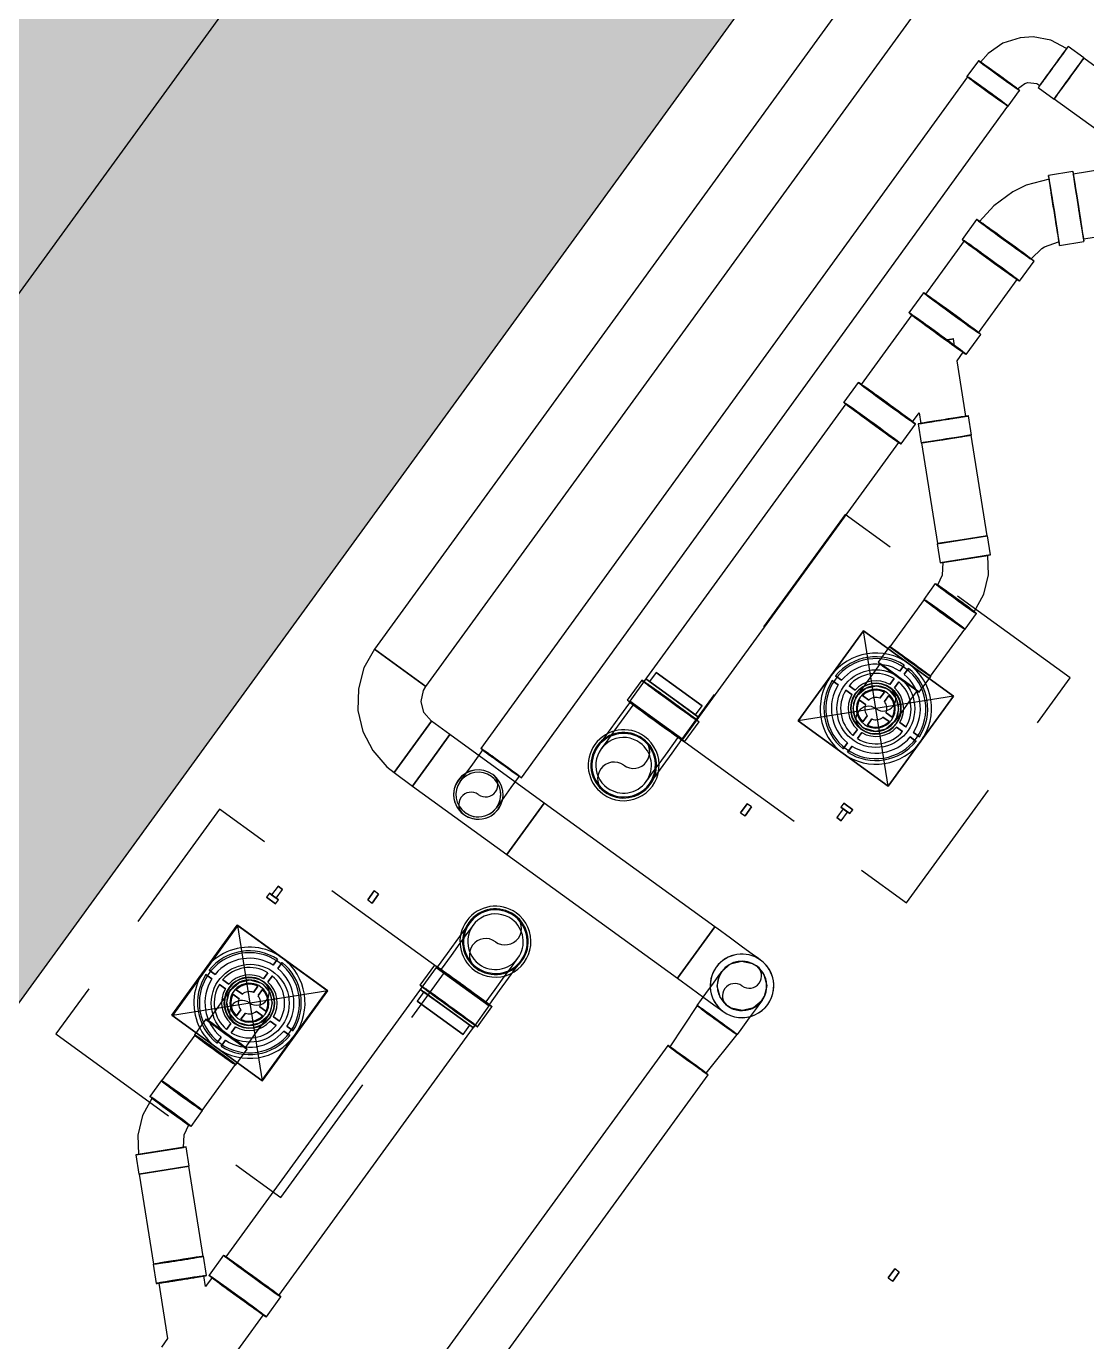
# Model space of a CAD drawing. Header units: inches. Extents: x 400392 to 401495, y 4543971 to 4544133.
# Drawn here: x 400759.146 to 400761.052, y 4544097.853 to 4544100.219 of the extents above; entities that cross this region are included whole.
import ezdxf

# ---------------------------------------------------------------- set-up
doc = ezdxf.new("R2010")
doc.units = ezdxf.units.IN
doc.header["$MEASUREMENT"] = 0
doc.linetypes.add('AKS', pattern=[3, 2.5, -0.25, 0, -0.25])
doc.linetypes.add('CIZGI', pattern=[0.4, 0.25, -0.15])
doc.layers.add('A-DETL-GENF', color=92, linetype='Continuous', lineweight=9)
for name, color, linetype in [('aks prota', 2, 'AKS'), ('kolon tarama prota', 252, 'Continuous'), ('perde prota', 1, 'Continuous'), ('PRT-MI-a_fit_drainage', 10, 'Continuous')]:
    doc.layers.add(name, color=color, linetype=linetype)

# ---------------------------------------------------------------- blocks, each defined once
blk = doc.blocks.new('+24.06 mekanik')
at = {"layer": 'kolon tarama prota', "color": 253}
for p, q in [((2923.8, 171092.6), (2925.5, 165604.4)), ((3039.8, 165604.4), (3038.1, 171092.6)), ((3332.5, 167214.5), (3297.5, 167214.5)), ((3459.6, 167213.7), (3332.5, 167213.7)), ((3297.5, 167122.9), (3332.5, 167122.9)), ((3332.5, 167123.7), (3459.6, 167123.7)), ((3182, 167098.8), (3182, 167063.8)), ((3273.6, 167063.9), (3273.5, 167098.9)), ((3182.8, 167063.8), (3185.3, 165572.3)), ((3275.3, 165572.5), (3272.8, 167063.9)), ((3476.6, 167070.6), (3439.9, 167033.9)), ((3436.6, 167037.3), (3405.2, 167005.9)), ((3523.4, 166950.5), (3560.1, 166987.2)), ((3495.3, 166915.7), (3526.7, 166947.1)), ((3347.2, 166865.9), (3347.2, 166821.5)), ((3474.7, 166821.5), (3474.7, 166865.9)), ((3351.9, 166821.5), (3351.9, 166703.1)), ((3469.9, 166703.1), (3469.9, 166821.5)), ((3347.2, 166703.1), (3347.2, 166658.6)), ((3474.7, 166658.6), (3474.7, 166703.1)), ((3353.8, 166658.6), (3353.8, 166503.7)), ((3430.9, 166658.9), (3430.7, 166658.3)), ((3449, 166658.6), (3439.9, 166667.7)), ((3468.1, 166639.5), (3468.1, 166658.6)), ((3539.6, 166568.1), (3468.1, 166639.5)), ((3567.7, 166546.7), (3543, 166571.5)), ((3535.3, 166514.4), (3567.2, 166546.2)), ((3567.2, 166546.2), (3535.3, 166514.4)), ((3696.8, 166416.5), (3567.2, 166546.2)), ((3468, 166523.7), (3481.6, 166510.1)), ((3468.1, 166503.7), (3468.1, 166523.7)), ((3503.5, 166482.5), (3535.3, 166514.4)), ((3535.3, 166514.4), (3503.5, 166482.5)), ((3347.2, 166503.7), (3347.2, 166459.3)), ((3474.7, 166459.3), (3474.7, 166503.7)), ((3478.2, 166506.7), (3503, 166482)), ((3503.5, 166482.5), (3633.2, 166352.9)), ((3351.9, 166459.3), (3351.9, 165841.7)), ((3469.9, 165841.7), (3469.9, 166459.3)), ((3697.4, 166417.1), (3632.6, 166352.3)), ((3632.6, 166352.3), (3697.4, 166417.1)), ((3665, 166384.7), (3696.8, 166416.5)), ((3696.8, 166416.5), (3665, 166384.7)), ((3722.1, 166392.3), (3697.4, 166417.1)), ((3722.1, 166392.3), (3657.4, 166327.6)), ((3657.4, 166327.6), (3722.1, 166392.3)), ((3633.2, 166352.9), (3665, 166384.7)), ((3665, 166384.7), (3633.2, 166352.9)), ((3718.7, 166388.9), (3660.8, 166331)), ((3660.8, 166331), (3718.7, 166388.9)), ((3632.6, 166352.3), (3657.4, 166327.6)), ((3672, 166292.3), (3672, 166257.3)), ((3763.6, 166257.3), (3763.6, 166292.3)), ((3672.8, 166257.3), (3672.8, 166152.4)), ((3762.8, 166152.4), (3762.8, 166257.3)), ((3817.8, 166147.6), (3617.8, 166147.6)), ((3617.8, 166147.6), (3617.8, 165947.6)), ((3617.8, 165947.6), (3617.8, 166147.6)), ((3617.8, 166147.6), (3817.8, 166147.6)), ((3617.8, 166147.6), (3617.8, 166147.6)), ((3672, 166152.4), (3672, 166117.4)), ((3712.8, 166140.8), (3712.8, 166127.5)), ((3712.8, 166127.5), (3712.8, 166140.8)), ((3712.8, 166140.8), (3712.8, 166140.8)), ((3722.8, 166127.5), (3722.8, 166140.8)), ((3722.8, 166140.8), (3722.8, 166127.5)), ((3722.8, 166140.8), (3722.8, 166140.8)), ((3763.6, 166117.4), (3763.6, 166152.4)), ((3817.8, 165947.6), (3817.8, 166147.6)), ((3817.8, 166147.6), (3817.8, 165947.6)), ((3817.8, 166147.6), (3817.8, 166147.6)), ((3712.8, 166127.5), (3712.8, 166127.5)), ((3712.8, 166110.8), (3712.8, 166097.4)), ((3712.8, 166097.4), (3712.8, 166110.8)), ((3712.8, 166110.8), (3712.8, 166110.8)), ((3722.8, 166127.5), (3722.8, 166127.5)), ((3722.8, 166097.4), (3722.8, 166110.8)), ((3722.8, 166110.8), (3722.8, 166097.4)), ((3722.8, 166110.8), (3722.8, 166110.8)), ((3712.8, 166097.4), (3712.8, 166097.4)), ((3717.8, 166093.4), (3717.8, 166093.4)), ((3722.8, 166097.4), (3722.8, 166097.4)), ((3712.8, 166080.6), (3712.8, 166067)), ((3712.8, 166067), (3712.8, 166080.6)), ((3712.8, 166080.6), (3712.8, 166080.6)), ((3712.8, 166067), (3712.8, 166067)), ((3722.8, 166067), (3722.8, 166080.6)), ((3722.8, 166080.6), (3722.8, 166067)), ((3722.8, 166080.6), (3722.8, 166080.6)), ((3722.8, 166067), (3722.8, 166067)), ((3637.9, 166052.6), (3624.6, 166052.6)), ((3624.6, 166052.6), (3637.9, 166052.6)), ((3624.6, 166052.6), (3624.6, 166052.6)), ((3624.6, 166042.6), (3637.9, 166042.6)), ((3637.9, 166042.6), (3624.6, 166042.6)), ((3624.6, 166042.6), (3624.6, 166042.6)), ((3637.9, 166052.6), (3637.9, 166052.6)), ((3637.9, 166042.6), (3637.9, 166042.6)), ((3668, 166052.6), (3654.6, 166052.6)), ((3654.6, 166052.6), (3668, 166052.6)), ((3654.6, 166052.6), (3654.6, 166052.6)), ((3654.6, 166042.6), (3668, 166042.6)), ((3668, 166042.6), (3654.6, 166042.6)), ((3654.6, 166042.6), (3654.6, 166042.6)), ((3668, 166052.6), (3668, 166052.6)), ((3668, 166042.6), (3668, 166042.6)), ((3698.4, 166052.6), (3684.8, 166052.6)), ((3684.8, 166052.6), (3698.4, 166052.6)), ((3684.8, 166052.6), (3684.8, 166052.6)), ((3684.8, 166042.6), (3698.4, 166042.6)), ((3698.4, 166042.6), (3684.8, 166042.6)), ((3684.8, 166042.6), (3684.8, 166042.6)), ((3698.4, 166052.6), (3698.4, 166052.6)), ((3698.4, 166042.6), (3698.4, 166042.6)), ((3750.7, 166052.6), (3737.1, 166052.6)), ((3737.1, 166052.6), (3750.7, 166052.6)), ((3737.1, 166052.6), (3737.1, 166052.6)), ((3737.1, 166042.6), (3750.7, 166042.6)), ((3750.7, 166042.6), (3737.1, 166042.6)), ((3737.1, 166042.6), (3737.1, 166042.6)), ((3750.7, 166052.6), (3750.7, 166052.6)), ((3750.7, 166042.6), (3750.7, 166042.6)), ((3780.9, 166052.6), (3767.5, 166052.6)), ((3767.5, 166052.6), (3780.9, 166052.6)), ((3767.5, 166052.6), (3767.5, 166052.6)), ((3767.5, 166042.6), (3780.9, 166042.6)), ((3780.9, 166042.6), (3767.5, 166042.6)), ((3767.5, 166042.6), (3767.5, 166042.6)), ((3780.9, 166052.6), (3780.9, 166052.6)), ((3780.9, 166042.6), (3780.9, 166042.6)), ((3811, 166052.6), (3797.6, 166052.6)), ((3797.6, 166052.6), (3811, 166052.6)), ((3797.6, 166052.6), (3797.6, 166052.6)), ((3797.6, 166042.6), (3811, 166042.6)), ((3811, 166042.6), (3797.6, 166042.6)), ((3797.6, 166042.6), (3797.6, 166042.6)), ((3811, 166052.6), (3811, 166052.6)), ((3811, 166042.6), (3811, 166042.6)), ((3712.8, 166028.3), (3712.8, 166014.7)), ((3712.8, 166014.7), (3712.8, 166028.3)), ((3712.8, 166028.3), (3712.8, 166028.3)), ((3712.8, 166014.7), (3712.8, 166014.7)), ((3722.8, 166014.7), (3722.8, 166028.3)), ((3722.8, 166028.3), (3722.8, 166014.7)), ((3722.8, 166028.3), (3722.8, 166028.3)), ((3722.8, 166014.7), (3722.8, 166014.7)), ((3712.8, 165997.9), (3712.8, 165984.5)), ((3712.8, 165984.5), (3712.8, 165997.9)), ((3712.8, 165997.9), (3712.8, 165997.9)), ((3717.8, 166001.8), (3717.8, 166001.8)), ((3722.8, 165984.5), (3722.8, 165997.9)), ((3722.8, 165997.9), (3722.8, 165984.5)), ((3722.8, 165997.9), (3722.8, 165997.9)), ((3712.8, 165984.5), (3712.8, 165984.5)), ((3712.8, 165967.8), (3712.8, 165954.4)), ((3712.8, 165954.4), (3712.8, 165967.8)), ((3712.8, 165967.8), (3712.8, 165967.8)), ((3722.8, 165984.5), (3722.8, 165984.5)), ((3722.8, 165954.4), (3722.8, 165967.8)), ((3722.8, 165967.8), (3722.8, 165954.4)), ((3722.8, 165967.8), (3722.8, 165967.8)), ((3617.8, 165947.6), (3817.8, 165947.6)), ((3817.8, 165947.6), (3617.8, 165947.6)), ((3617.8, 165947.6), (3617.8, 165947.6)), ((3712.8, 165954.4), (3712.8, 165954.4)), ((3722.8, 165954.4), (3722.8, 165954.4)), ((3817.8, 165947.6), (3817.8, 165947.6)), ((3771, 165876), (3771, 165867.3)), ((3791, 165876), (3771, 165876)), ((3771, 165876), (3791, 165876)), ((3791, 165867.3), (3791, 165876)), ((3352, 165847.7), (3352, 165798.6)), ((3352, 165847.7), (3411, 165847.7)), ((3411, 165847.7), (3352, 165847.7)), ((3360, 165868.2), (3360, 165847.7)), ((3462, 165868.2), (3360, 165868.2)), ((3360, 165868.2), (3462, 165868.2)), ((3462, 165847.7), (3360, 165847.7)), ((3360, 165847.7), (3462, 165847.7)), ((3411, 165847.7), (3470, 165847.7)), ((3470, 165847.7), (3411, 165847.7)), ((3462, 165847.7), (3462, 165868.2)), ((3470, 165798.6), (3470, 165847.7)), ((3791, 165867.3), (3771, 165867.3)), ((3771, 165867.3), (3791, 165867.3)), ((3776, 165867.3), (3776, 165847.7)), ((3786, 165867.3), (3776, 165867.3)), ((3776, 165867.3), (3786, 165867.3)), ((3786, 165847.7), (3776, 165847.7)), ((3776, 165847.7), (3786, 165847.7)), ((3786, 165847.7), (3786, 165867.3)), ((3347.2, 165841.7), (3347.2, 165797.2)), ((3474.7, 165797.2), (3474.7, 165841.7)), ((3352, 165798.6), (3411, 165798.6)), ((3411, 165798.6), (3352, 165798.6)), ((3410.9, 165798.6), (3410.9, 165798.6)), ((3410.9, 165798.6), (3410.9, 165798.6)), ((3411, 165798.6), (3470, 165798.6)), ((3470, 165798.6), (3411, 165798.6)), ((3641, 165773.2), (3631, 165773.2)), ((3631, 165753.2), (3631, 165773.2)), ((3631, 165773.2), (3631, 165753.2)), ((3631, 165753.2), (3641, 165753.2)), ((3641, 165753.2), (3641, 165773.2)), ((3641, 165773.2), (3641, 165753.2)), ((3347.2, 165698.8), (3347.2, 165698.8)), ((3474.7, 165698.8), (3474.7, 165698.8)), ((2925.5, 165604.4), (2982.6, 165604.4)), ((2982.6, 165604.4), (2925.5, 165604.4)), ((2925.5, 165604.4), (3039.8, 165604.4)), ((3039.8, 165604.4), (2925.5, 165604.4)), ((2982.6, 165604.4), (3039.8, 165604.4)), ((3039.8, 165604.4), (2982.6, 165604.4)), ((3125.7, 165559.6), (3084.7, 165559.6)), ((3084.7, 165559.6), (3084.7, 165502.5)), ((3084.7, 165502.5), (3084.7, 165559.6)), ((3084.7, 165445.3), (3084.7, 165559.6)), ((3084.7, 165559.6), (3084.7, 165445.3)), ((3335.1, 165559.7), (3125.7, 165559.6)), ((3125.7, 165559.6), (3125.8, 165502.5)), ((3125.8, 165502.5), (3125.7, 165559.6)), ((3714.2, 165559.8), (3335.1, 165559.7)), ((3335.1, 165559.7), (3335.2, 165502.5)), ((3335.2, 165502.5), (3335.1, 165559.7)), ((3714.2, 165559.8), (3714.2, 165502.7)), ((3714.2, 165502.7), (3714.2, 165559.8)), ((3084.7, 165502.5), (3084.7, 165445.3)), ((3084.7, 165445.3), (3084.7, 165502.5)), ((3125.8, 165502.5), (3125.8, 165445.3)), ((3125.8, 165445.3), (3125.8, 165502.5)), ((3125.8, 165502.5), (3125.8, 165502.5)), ((3125.8, 165502.5), (3125.8, 165502.5)), ((3335.2, 165502.5), (3335.2, 165502.5)), ((3335.2, 165502.5), (3335.2, 165502.5)), ((3335.2, 165502.5), (3335.2, 165445.4)), ((3335.2, 165445.4), (3335.2, 165502.5)), ((3714.2, 165502.7), (3714.2, 165445.5)), ((3714.2, 165445.5), (3714.2, 165502.7)), ((3714.2, 165502.7), (3714.2, 165502.7)), ((3714.2, 165502.7), (3714.2, 165502.7)), ((3084.7, 165445.3), (3125.8, 165445.3)), ((3125.8, 165445.3), (3335.2, 165445.4)), ((3335.2, 165445.4), (3714.2, 165445.5)), ((3771.7, 165426.7), (3776, 165337.7)), ((3856.4, 165337.7), (3860.6, 165426.7)), ((3771.2, 165337.7), (3771.1, 164343)), ((3861.1, 164343), (3861.2, 165337.7)), ((3347.1, 165306.5), (3347.1, 165306.5)), ((3474.6, 165306.5), (3474.6, 165306.5)), ((3190.9, 165252.2), (3181, 165252.2)), ((3181, 165252.2), (3181, 165232.2)), ((3181, 165232.2), (3181, 165252.2)), ((3181, 165232.2), (3190.9, 165232.2)), ((3190.9, 165252.2), (3190.9, 165232.2)), ((3190.9, 165232.2), (3190.9, 165252.2)), ((4347.6, 165252.2), (4337.6, 165252.2)), ((4337.6, 165232.2), (4337.6, 165252.2)), ((4337.6, 165252.2), (4337.6, 165232.2)), ((4337.6, 165232.2), (4347.6, 165232.2)), ((4347.6, 165232.2), (4347.6, 165252.2)), ((4347.6, 165252.2), (4347.6, 165232.2)), ((3347.1, 165208.1), (3347.1, 165163.6)), ((3474.6, 165163.6), (3474.6, 165208.1)), ((3352, 165206.5), (3352, 165157.7)), ((3352, 165206.5), (3411, 165206.5)), ((3411, 165206.5), (3352, 165206.5)), ((3411, 165206.5), (3470, 165206.5)), ((3470, 165206.5), (3411, 165206.5)), ((3411, 165206.5), (3411, 165206.5)), ((3411, 165206.5), (3411, 165206.5)), ((3470, 165157.7), (3470, 165206.5)), ((3351.9, 165163.6), (3351.9, 164562.9)), ((3469.9, 164562.9), (3469.9, 165163.6)), ((3031, 165138), (3031, 165129.4)), ((3031, 165138), (3051, 165138)), ((3051, 165138), (3031, 165138)), ((3036, 165157.7), (3036, 165138)), ((3036, 165157.7), (3046, 165157.7)), ((3046, 165157.7), (3036, 165157.7)), ((3036, 165138), (3046, 165138)), ((3046, 165138), (3036, 165138)), ((3046, 165138), (3046, 165157.7)), ((3051, 165129.4), (3051, 165138)), ((3352, 165157.7), (3411, 165157.7)), ((3411, 165157.7), (3352, 165157.7)), ((3360, 165157.7), (3360, 165137.2)), ((3360, 165157.7), (3462, 165157.7)), ((3462, 165157.7), (3360, 165157.7)), ((3360, 165137.2), (3462, 165137.2)), ((3462, 165137.2), (3360, 165137.2)), ((3411, 165157.7), (3470, 165157.7)), ((3470, 165157.7), (3411, 165157.7)), ((3462, 165137.2), (3462, 165157.7)), ((3031, 165129.4), (3051, 165129.4)), ((3051, 165129.4), (3031, 165129.4)), ((3217.7, 165057.7), (3017.7, 165057.7)), ((3017.7, 165057.7), (3017.7, 164857.7)), ((3017.7, 164857.7), (3017.7, 165057.7)), ((3017.7, 165057.7), (3217.7, 165057.7)), ((3017.7, 165057.7), (3017.7, 165057.7)), ((3112.7, 165050.9), (3112.7, 165037.6)), ((3112.7, 165037.6), (3112.7, 165050.9)), ((3112.7, 165050.9), (3112.7, 165050.9)), ((3122.7, 165037.6), (3122.7, 165050.9)), ((3122.7, 165050.9), (3122.7, 165037.6)), ((3122.7, 165050.9), (3122.7, 165050.9)), ((3217.7, 164857.7), (3217.7, 165057.7)), ((3217.7, 165057.7), (3217.7, 164857.7)), ((3217.7, 165057.7), (3217.7, 165057.7)), ((3112.7, 165037.6), (3112.7, 165037.6)), ((3112.7, 165020.9), (3112.7, 165007.5)), ((3112.7, 165007.5), (3112.7, 165020.9)), ((3112.7, 165020.9), (3112.7, 165020.9)), ((3122.7, 165037.6), (3122.7, 165037.6)), ((3122.7, 165007.5), (3122.7, 165020.9)), ((3122.7, 165020.9), (3122.7, 165007.5)), ((3122.7, 165020.9), (3122.7, 165020.9)), ((3112.7, 165007.5), (3112.7, 165007.5)), ((3122.7, 165007.5), (3122.7, 165007.5)), ((3112.7, 164990.7), (3112.7, 164977.1)), ((3112.7, 164977.1), (3112.7, 164990.7)), ((3112.7, 164990.7), (3112.7, 164990.7)), ((3112.7, 164977.1), (3112.7, 164977.1)), ((3122.7, 164977.1), (3122.7, 164990.7)), ((3122.7, 164990.7), (3122.7, 164977.1)), ((3122.7, 164990.7), (3122.7, 164990.7)), ((3122.7, 164977.1), (3122.7, 164977.1)), ((3037.9, 164962.7), (3024.5, 164962.7)), ((3024.5, 164962.7), (3037.9, 164962.7)), ((3024.5, 164962.7), (3024.5, 164962.7)), ((3024.5, 164952.7), (3037.9, 164952.7)), ((3037.9, 164952.7), (3024.5, 164952.7)), ((3024.5, 164952.7), (3024.5, 164952.7)), ((3037.9, 164962.7), (3037.9, 164962.7)), ((3037.9, 164952.7), (3037.9, 164952.7)), ((3068, 164962.7), (3054.6, 164962.7)), ((3054.6, 164962.7), (3068, 164962.7)), ((3054.6, 164962.7), (3054.6, 164962.7)), ((3054.6, 164952.7), (3068, 164952.7)), ((3068, 164952.7), (3054.6, 164952.7)), ((3054.6, 164952.7), (3054.6, 164952.7)), ((3068, 164962.7), (3068, 164962.7)), ((3068, 164952.7), (3068, 164952.7)), ((3098.4, 164962.7), (3084.8, 164962.7)), ((3084.8, 164962.7), (3098.4, 164962.7)), ((3084.8, 164962.7), (3084.8, 164962.7)), ((3084.8, 164952.7), (3098.4, 164952.7)), ((3098.4, 164952.7), (3084.8, 164952.7)), ((3084.8, 164952.7), (3084.8, 164952.7)), ((3098.4, 164962.7), (3098.4, 164962.7)), ((3098.4, 164952.7), (3098.4, 164952.7)), ((3150.7, 164962.7), (3137.1, 164962.7)), ((3137.1, 164962.7), (3150.7, 164962.7)), ((3137.1, 164962.7), (3137.1, 164962.7)), ((3137.1, 164952.7), (3150.7, 164952.7)), ((3150.7, 164952.7), (3137.1, 164952.7)), ((3137.1, 164952.7), (3137.1, 164952.7)), ((3150.7, 164962.7), (3150.7, 164962.7)), ((3150.7, 164952.7), (3150.7, 164952.7)), ((3180.9, 164962.7), (3167.5, 164962.7)), ((3167.5, 164962.7), (3180.9, 164962.7)), ((3167.5, 164962.7), (3167.5, 164962.7)), ((3167.5, 164952.7), (3180.9, 164952.7)), ((3180.9, 164952.7), (3167.5, 164952.7)), ((3167.5, 164952.7), (3167.5, 164952.7)), ((3180.9, 164962.7), (3180.9, 164962.7)), ((3180.9, 164952.7), (3180.9, 164952.7)), ((3210.9, 164962.7), (3197.6, 164962.7)), ((3197.6, 164962.7), (3210.9, 164962.7)), ((3197.6, 164962.7), (3197.6, 164962.7)), ((3197.6, 164952.7), (3210.9, 164952.7)), ((3210.9, 164952.7), (3197.6, 164952.7)), ((3197.6, 164952.7), (3197.6, 164952.7)), ((3210.9, 164962.7), (3210.9, 164962.7)), ((3210.9, 164952.7), (3210.9, 164952.7)), ((3112.7, 164938.4), (3112.7, 164924.8)), ((3112.7, 164924.8), (3112.7, 164938.4)), ((3112.7, 164938.4), (3112.7, 164938.4)), ((3112.7, 164924.8), (3112.7, 164924.8)), ((3122.7, 164924.8), (3122.7, 164938.4)), ((3122.7, 164938.4), (3122.7, 164924.8)), ((3122.7, 164938.4), (3122.7, 164938.4)), ((3122.7, 164924.8), (3122.7, 164924.8)), ((3112.7, 164908), (3112.7, 164894.6)), ((3112.7, 164894.6), (3112.7, 164908)), ((3112.7, 164908), (3112.7, 164908)), ((3122.7, 164894.6), (3122.7, 164908)), ((3122.7, 164908), (3122.7, 164894.6)), ((3122.7, 164908), (3122.7, 164908)), ((3071.9, 164887.9), (3071.9, 164852.9)), ((3112.7, 164894.6), (3112.7, 164894.6)), ((3112.7, 164877.9), (3112.7, 164864.5)), ((3112.7, 164864.5), (3112.7, 164877.9)), ((3112.7, 164877.9), (3112.7, 164877.9)), ((3122.7, 164894.6), (3122.7, 164894.6)), ((3122.7, 164864.5), (3122.7, 164877.9)), ((3122.7, 164877.9), (3122.7, 164864.5)), ((3122.7, 164877.9), (3122.7, 164877.9)), ((3163.5, 164852.9), (3163.5, 164887.9)), ((3017.7, 164857.7), (3217.7, 164857.7)), ((3217.7, 164857.7), (3017.7, 164857.7)), ((3017.7, 164857.7), (3017.7, 164857.7)), ((3112.7, 164864.5), (3112.7, 164864.5)), ((3122.7, 164864.5), (3122.7, 164864.5)), ((3217.7, 164857.7), (3217.7, 164857.7)), ((3072.7, 164852.9), (3072.7, 164751.2)), ((3162.7, 164751.2), (3162.7, 164852.9)), ((3071.9, 164751.2), (3071.9, 164716.2)), ((3163.5, 164716.2), (3163.5, 164751.2)), ((3113.4, 164616.2), (3178.1, 164680.9)), ((3178.1, 164680.9), (3113.4, 164616.2)), ((3116.8, 164619.6), (3174.7, 164677.5)), ((3174.7, 164677.5), (3116.8, 164619.6)), ((3202.8, 164656.2), (3178.1, 164680.9)), ((3138.1, 164591.4), (3202.8, 164656.2)), ((3202.8, 164656.2), (3138.1, 164591.4)), ((3202.3, 164655.6), (3170.5, 164623.8)), ((3170.5, 164623.8), (3202.3, 164655.6)), ((3318.3, 164539.6), (3202.3, 164655.6)), ((3170.5, 164623.8), (3138.7, 164592)), ((3138.7, 164592), (3170.5, 164623.8)), ((3113.3, 164616.2), (3138.1, 164591.4)), ((3138.7, 164592), (3254.6, 164476)), ((3347.1, 164562.9), (3347.1, 164518.4)), ((3474.6, 164518.4), (3474.6, 164562.9)), ((3318.3, 164539.6), (3286.5, 164507.8)), ((3286.5, 164507.8), (3318.3, 164539.6)), ((3343.6, 164515.4), (3318.8, 164540.2)), ((3286.5, 164507.8), (3254.6, 164476)), ((3254.6, 164476), (3286.5, 164507.8)), ((3353.7, 164498.5), (3340.2, 164512)), ((3353.7, 164518.4), (3353.7, 164498.4)), ((3468, 164363.5), (3468, 164518.4)), ((3254.1, 164475.4), (3278.8, 164450.7)), ((3282.2, 164454.1), (3353.7, 164382.6)), ((3353.7, 164382.6), (3353.7, 164363.5))]:
    blk.add_line(p, q, dxfattribs=at)
at = {"layer": 'kolon tarama prota', "color": 253, "flags": 128}
for points in [[(3297.5, 167209.6), (3265.5, 167204.9), (3236.2, 167191.1), (3218.2, 167176.2)], [(3218.2, 167176.2), (3199.3, 167150), (3188.7, 167119.5), (3186.8, 167098.8)], [(3276.9, 167119), (3291.1, 167127), (3297.5, 167127.7)], [(3268.7, 167098.9), (3273.3, 167114.6), (3276.9, 167119)], [(3409.8, 167001.2), (3383.2, 166967.9), (3370.6, 166944.3)], [(3370.6, 166944.3), (3357.6, 166903.7), (3353.8, 166865.9)], [(3474.8, 166897.5), (3490, 166919.7), (3490.6, 166920.4)], [(3468.1, 166865.9), (3472.8, 166892.4), (3474.8, 166897.5)], [(3758.7, 166292.3), (3754, 166328), (3740.1, 166361.2), (3718.7, 166388.9)], [(3660.8, 166331), (3673.1, 166312), (3676.8, 166292.3)], [(3676.8, 166047.6), (3676.8, 166052.3), (3676.8, 166065.8), (3676.8, 166086.3), (3676.8, 166111), (3676.8, 166117.4)], [(3758.7, 166117.4), (3758.7, 166092.1), (3758.7, 166070.3), (3758.7, 166054.9), (3758.7, 166047.9), (3758.7, 166047.6)], [(3676.8, 166047.6), (3681.5, 166066.6), (3694.4, 166081.3), (3712.7, 166088.3), (3717.8, 166088.6)], [(3717.8, 166088.6), (3736.8, 166083.9), (3751.4, 166071), (3758.4, 166052.7), (3758.7, 166047.6)], [(3717.8, 166006.7), (3698.8, 166011.3), (3684.1, 166024.3), (3677.1, 166042.5), (3676.8, 166047.6)], [(3758.7, 166047.6), (3754.1, 166028.6), (3741.1, 166014), (3722.8, 166007), (3717.8, 166006.7)], [(3353.8, 165698.8), (3353.8, 165703.5), (3353.8, 165717.3), (3353.8, 165738.7), (3353.8, 165765.8), (3353.8, 165795.9), (3353.8, 165797.2)], [(3360.9, 165798.6), (3360.9, 165768.3), (3360.9, 165740.8), (3360.9, 165718.7), (3360.9, 165704.2), (3360.9, 165698.7), (3360.9, 165698.6)], [(3460.9, 165698.6), (3460.9, 165703.4), (3460.9, 165717.1), (3460.9, 165738.5), (3460.9, 165765.6), (3460.9, 165795.9), (3460.9, 165798.6)], [(3468.1, 165797.2), (3468.1, 165767), (3468.1, 165739.7), (3468.1, 165718), (3468.1, 165703.9), (3468.1, 165698.8), (3468.1, 165698.8)], [(2925.5, 165604.4), (2930.2, 165565.9), (2944.2, 165529.6), (2966.5, 165497.8), (2995.8, 165472.4), (3030.5, 165454.8), (3068.3, 165446.2), (3084.7, 165445.3)], [(3084.7, 165559.6), (3064.7, 165564.3), (3048.9, 165577.3), (3040.6, 165596.1), (3039.8, 165604.4)], [(3190.3, 165502.4), (3190.2, 165507.2), (3190.2, 165520.7), (3190.2, 165541.1), (3190.1, 165565.9), (3190.1, 165572.4)], [(3270.6, 165572.5), (3270.6, 165547.2), (3270.6, 165525.3), (3270.7, 165509.9), (3270.7, 165502.9), (3270.7, 165502.6)], [(3816.2, 165559.8), (3811.5, 165559.8), (3797.7, 165559.8), (3776.2, 165559.8), (3749, 165559.8), (3718.6, 165559.8), (3714.2, 165559.8)], [(3771.8, 165502.7), (3776.4, 165522.5), (3789.5, 165538.2), (3808.2, 165546.4), (3816.2, 165547.1)], [(3816.2, 165547.1), (3836.1, 165542.5), (3851.7, 165529.4), (3859.9, 165510.7), (3860.7, 165502.7)], [(3771.7, 165426.7), (3771.8, 165453.2), (3771.8, 165476.3), (3771.8, 165493.2), (3771.8, 165501.8), (3771.8, 165502.7)], [(3816.2, 165458.2), (3796.4, 165462.9), (3780.7, 165476), (3772.5, 165494.6), (3771.8, 165502.7)], [(3860.7, 165502.7), (3856, 165482.8), (3842.9, 165467.2), (3824.2, 165459), (3816.2, 165458.2)], [(3860.7, 165502.7), (3860.7, 165498), (3860.7, 165484.4), (3860.7, 165463.7), (3860.6, 165438.3), (3860.6, 165426.7)], [(3714.2, 165445.5), (3744.9, 165445.5), (3772.8, 165445.5), (3795.2, 165445.5), (3810.1, 165445.5), (3816.1, 165445.5), (3816.2, 165445.5)], [(3353.7, 165208.1), (3353.7, 165238.3), (3353.7, 165265.6), (3353.7, 165287.3), (3353.7, 165301.4), (3353.7, 165306.5), (3353.7, 165306.5)], [(3361, 165306.5), (3361, 165301.8), (3361, 165288.1), (3361, 165266.6), (3361, 165239.5), (3361, 165209.3), (3361, 165206.5)], [(3461, 165206.5), (3461, 165236.9), (3461, 165264.4), (3461, 165286.4), (3461, 165300.9), (3461, 165306.5), (3461, 165306.5)], [(3468, 165306.5), (3468, 165301.8), (3468, 165288.1), (3468, 165266.6), (3468, 165239.6), (3468, 165209.4), (3468, 165208.1)], [(3076.8, 164957.7), (3081.4, 164976.7), (3094.4, 164991.4), (3112.6, 164998.4), (3117.7, 164998.7)], [(3117.7, 164998.7), (3136.7, 164994), (3151.4, 164981.1), (3158.4, 164962.8), (3158.7, 164957.7)], [(3076.8, 164887.9), (3076.8, 164913.3), (3076.8, 164935.1), (3076.8, 164950.5), (3076.8, 164957.5), (3076.8, 164957.7)], [(3117.7, 164916.8), (3098.7, 164921.5), (3084.1, 164934.4), (3077.1, 164952.7), (3076.8, 164957.7)], [(3158.7, 164957.7), (3154, 164938.7), (3141.1, 164924.1), (3122.8, 164917.1), (3117.7, 164916.8)], [(3158.7, 164957.7), (3158.7, 164953), (3158.7, 164939.5), (3158.7, 164919), (3158.7, 164894.2), (3158.7, 164887.9)], [(3076.7, 164716.2), (3081.5, 164680.5), (3095.4, 164647.3), (3116.8, 164619.6)], [(3174.7, 164677.5), (3162.3, 164696.5), (3158.7, 164716.2)]]:
    blk.add_lwpolyline(points, dxfattribs=at)
at = {"layer": 'kolon tarama prota', "color": 253}
for centre, radius, start, end in [((3717.8, 166047.6), 100, 90.0009, 270.0009), ((3717.8, 166047.6), 100, 90.0009, 270.0009), ((3717.8, 166047.6), 93.3, 93.0717, 176.93), ((3717.8, 166047.6), 93.3, 93.0717, 176.93), ((3717.8, 166047.6), 90, 90.0009, 270.0009), ((3717.8, 166047.6), 90, 90.0009, 270.0009), ((3717.8, 166047.6), 100, 270.0009, 90.0009), ((3717.8, 166047.6), 100, 270.0009, 90.0009), ((3717.8, 166047.6), 90, 270.0009, 90.0009), ((3717.8, 166047.6), 90, 270.0009, 90.0009), ((3717.8, 166047.6), 93.3, 3.0717, 86.93), ((3717.8, 166047.6), 93.3, 3.0717, 86.93), ((3717.8, 166047.6), 80, 93.5842, 176.4175), ((3717.8, 166047.6), 80, 93.5842, 176.4175), ((3717.8, 166047.6), 63.3, 94.5289, 175.4728), ((3717.8, 166047.6), 63.3, 94.5289, 175.4728), ((3717.8, 166047.6), 80, 3.5842, 86.4175), ((3717.8, 166047.6), 80, 3.5842, 86.4175), ((3717.8, 166047.6), 63.3, 4.5289, 85.4728), ((3717.8, 166047.6), 63.3, 4.5289, 85.4728), ((3717.8, 166047.6), 50, 95.74, 174.2617), ((3717.8, 166047.6), 50, 95.74, 174.2617), ((3717.8, 166047.6), 45.8, 90.0009, 270.0009), ((3717.8, 166047.6), 45.8, 90.0009, 270.0009), ((3717.8, 166047.6), 45, 0, 180), ((3717.8, 166047.6), 41, 90.0009, 270.0009), ((3717.8, 166047.6), 45.8, 270.0009, 90.0009), ((3717.8, 166047.6), 45.8, 270.0009, 90.0009), ((3717.8, 166070.1), 22.5, 270, 90), ((3717.8, 166047.6), 41, 270.0009, 90.0009), ((3717.8, 166047.6), 50, 5.74, 84.2617), ((3717.8, 166047.6), 50, 5.74, 84.2617), ((3717.8, 166047.6), 35, 90.0009, 270.0009), ((3717.8, 166047.6), 35, 90.0009, 270.0009), ((3717.8, 166047.6), 33.3, 98.6278, 171.3739), ((3717.8, 166047.6), 33.3, 98.6278, 171.3739), ((3717.8, 166047.6), 20, 104.4784, 165.5234), ((3717.8, 166047.6), 20, 104.4784, 165.5234), ((3717.8, 166047.6), 35, 270.0009, 90.0009), ((3717.8, 166047.6), 35, 270.0009, 90.0009), ((3717.8, 166047.6), 33.3, 8.6278, 81.3739), ((3717.8, 166047.6), 33.3, 8.6278, 81.3739), ((3717.8, 166047.6), 20, 14.4784, 75.5234), ((3717.8, 166047.6), 20, 14.4784, 75.5234), ((3717.8, 166047.6), 93.3, 183.0717, 266.93), ((3717.8, 166047.6), 93.3, 183.0717, 266.93), ((3717.8, 166047.6), 80, 183.5842, 266.4175), ((3717.8, 166047.6), 80, 183.5842, 266.4175), ((3717.8, 166047.6), 63.3, 184.5289, 265.4728), ((3717.8, 166047.6), 63.3, 184.5289, 265.4728), ((3717.8, 166047.6), 50, 185.74, 264.2617), ((3717.8, 166047.6), 50, 185.74, 264.2617), ((3717.8, 166047.6), 45, 180, 0), ((3717.8, 166047.6), 33.3, 188.6278, 261.3739), ((3717.8, 166047.6), 33.3, 188.6278, 261.3739), ((3717.8, 166025.1), 22.5, 90, 270), ((3717.8, 166047.6), 20, 194.4784, 255.5234), ((3717.8, 166047.6), 20, 194.4784, 255.5234), ((3717.8, 166047.6), 33.3, 278.6278, 351.3739), ((3717.8, 166047.6), 20, 284.4784, 345.5234), ((3717.8, 166047.6), 63.3, 274.5289, 355.4728), ((3717.8, 166047.6), 50, 275.74, 354.2617), ((3717.8, 166047.6), 93.3, 273.0717, 356.93), ((3717.8, 166047.6), 80, 273.5842, 356.4175), ((3717.8, 166047.6), 50, 275.74, 354.2617), ((3717.8, 166047.6), 63.3, 274.5289, 355.4728), ((3717.8, 166047.6), 80, 273.5842, 356.4175), ((3717.8, 166047.6), 93.3, 273.0717, 356.93), ((3717.8, 166047.6), 20, 284.4784, 345.5234), ((3717.8, 166047.6), 33.3, 278.6278, 351.3739), ((3410.9, 165698.8), 63.8, 90.0004, 270.0004), ((3410.9, 165698.8), 63.8, 90.0004, 270.0004), ((3410.9, 165698.8), 59, 0, 180), ((3410.9, 165698.8), 57.2, 90.0004, 270.0004), ((3410.9, 165698.8), 63.8, 270.0004, 90.0004), ((3410.9, 165698.8), 63.8, 270.0004, 90.0004), ((3410.9, 165728.3), 29.5, 270, 90), ((3410.9, 165698.8), 57.1, 270.0004, 90.0004), ((3410.9, 165698.6), 50, 90.0024, 270.0024), ((3410.9, 165698.6), 50, 270.0024, 90.0024), ((3410.9, 165698.8), 59, 180, 0), ((3410.9, 165669.3), 29.5, 90, 270), ((3230.5, 165502.5), 44.5, 0, 180), ((3230.5, 165502.5), 44.4, 0.0179, 180.0179), ((3230.5, 165502.5), 44.5, 0, 180), ((3230.5, 165502.5), 40.2, 90.097, 270.097), ((3230.5, 165502.5), 40.2, 0, 180), ((3230.5, 165502.5), 40.2, 270.097, 90.097), ((3230.5, 165524.7), 22.2, 270, 90), ((3816.2, 165502.7), 57.1, 0.0179, 180.0179), ((3816.2, 165502.7), 57.2, 90.0179, 270.0179), ((3816.2, 165502.7), 44.5, 0, 180), ((3816.2, 165502.7), 44.4, 90.0179, 270.0179), ((3816.2, 165502.7), 44.5, 89.9951, 269.9951), ((3816.2, 165502.7), 57.2, 270.0179, 90.0179), ((3816.2, 165524.9), 22.2, 270, 90), ((3816.2, 165502.7), 44.5, 270.0179, 90.0179), ((3816.2, 165502.7), 44.4, 269.9951, 89.9951), ((3230.5, 165502.5), 44.4, 180, 0), ((3230.5, 165502.5), 44.5, 180.0179, 0.0179), ((3230.5, 165502.5), 44.4, 180, 0), ((3230.5, 165502.5), 40.2, 180, 0), ((3230.5, 165480.3), 22.2, 90, 270), ((3816.2, 165502.7), 57.1, 180.0179, 0.0179), ((3816.2, 165502.7), 44.5, 180, 0), ((3816.2, 165480.5), 22.2, 90, 270), ((3410.9, 165306.5), 63.8, 90.0004, 270.0004), ((3410.9, 165306.5), 63.8, 90.0004, 270.0004), ((3410.9, 165306.5), 59, 0, 180), ((3410.9, 165306.5), 57.2, 90.0004, 270.0004), ((3411, 165306.5), 50, 90.0024, 270.0024), ((3410.9, 165306.5), 63.8, 270.0004, 90.0004), ((3410.9, 165306.5), 63.8, 270.0004, 90.0004), ((3410.9, 165336), 29.5, 270, 90), ((3410.9, 165306.5), 57.2, 270.0004, 90.0004), ((3411, 165306.5), 50, 270.0024, 90.0024), ((3410.9, 165306.5), 59, 180, 0), ((3410.9, 165277), 29.5, 90, 270), ((3117.7, 164957.7), 100, 89.9991, 269.9991), ((3117.7, 164957.7), 100, 89.9991, 269.9991), ((3117.7, 164957.7), 93.3, 93.07, 176.9283), ((3117.7, 164957.7), 93.3, 93.07, 176.9283), ((3117.7, 164957.7), 90, 89.9991, 269.9991), ((3117.7, 164957.7), 90, 89.9991, 269.9991), ((3117.7, 164957.7), 100, 269.9991, 89.9991), ((3117.7, 164957.7), 100, 269.9991, 89.9991), ((3117.7, 164957.7), 90, 269.9991, 89.9991), ((3117.7, 164957.7), 90, 269.9991, 89.9991), ((3117.7, 164957.7), 93.3, 3.07, 86.9283), ((3117.7, 164957.7), 93.3, 3.07, 86.9283), ((3117.7, 164957.7), 80, 93.5825, 176.4158), ((3117.7, 164957.7), 80, 93.5825, 176.4158), ((3117.7, 164957.7), 63.3, 94.5272, 175.4711), ((3117.7, 164957.7), 63.3, 94.5272, 175.4711), ((3117.7, 164957.7), 80, 3.5825, 86.4158), ((3117.7, 164957.7), 80, 3.5825, 86.4158), ((3117.7, 164957.7), 63.3, 4.5272, 85.4711), ((3117.7, 164957.7), 63.3, 4.5272, 85.4711), ((3117.7, 164957.7), 50, 95.7383, 174.26), ((3117.7, 164957.7), 50, 95.7383, 174.26), ((3117.7, 164957.7), 45.8, 89.9991, 269.9991), ((3117.7, 164957.7), 45.8, 89.9991, 269.9991), ((3117.7, 164957.7), 45, 0, 180), ((3117.7, 164957.7), 41, 89.9991, 269.9991), ((3117.7, 164957.7), 45.8, 269.9991, 89.9991), ((3117.7, 164957.7), 45.8, 269.9991, 89.9991), ((3117.7, 164980.2), 22.5, 270, 90), ((3117.7, 164957.7), 41, 269.9991, 89.9991), ((3117.7, 164957.7), 50, 5.7383, 84.26), ((3117.7, 164957.7), 50, 5.7383, 84.26), ((3117.7, 164957.7), 35, 89.9991, 269.9991), ((3117.7, 164957.7), 35, 89.9991, 269.9991), ((3117.7, 164957.7), 33.3, 98.6261, 171.3722), ((3117.7, 164957.7), 33.3, 98.6261, 171.3722), ((3117.7, 164957.7), 20, 104.4766, 165.5216), ((3117.7, 164957.7), 20, 104.4766, 165.5216), ((3117.7, 164957.7), 35, 269.9991, 89.9991), ((3117.7, 164957.7), 35, 269.9991, 89.9991), ((3117.7, 164957.7), 33.3, 8.6261, 81.3722), ((3117.7, 164957.7), 33.3, 8.6261, 81.3722), ((3117.7, 164957.7), 20, 14.4766, 75.5216), ((3117.7, 164957.7), 20, 14.4766, 75.5216), ((3117.7, 164957.7), 93.3, 183.07, 266.9283), ((3117.7, 164957.7), 93.3, 183.07, 266.9283), ((3117.7, 164957.7), 80, 183.5825, 266.4158), ((3117.7, 164957.7), 80, 183.5825, 266.4158), ((3117.7, 164957.7), 63.3, 184.5272, 265.4711), ((3117.7, 164957.7), 63.3, 184.5272, 265.4711), ((3117.7, 164957.7), 50, 185.7383, 264.26), ((3117.7, 164957.7), 50, 185.7383, 264.26), ((3117.7, 164957.7), 45, 180, 0), ((3117.7, 164957.7), 33.3, 188.6261, 261.3722), ((3117.7, 164957.7), 33.3, 188.6261, 261.3722), ((3117.7, 164935.2), 22.5, 90, 270), ((3117.7, 164957.7), 20, 194.4766, 255.5216), ((3117.7, 164957.7), 20, 194.4766, 255.5216), ((3117.7, 164957.7), 33.3, 278.6261, 351.3722), ((3117.7, 164957.7), 20, 284.4766, 345.5216), ((3117.7, 164957.7), 63.3, 274.5272, 355.4711), ((3117.7, 164957.7), 50, 275.7383, 354.26), ((3117.7, 164957.7), 93.3, 273.07, 356.9283), ((3117.7, 164957.7), 80, 273.5825, 356.4158), ((3117.7, 164957.7), 20, 284.4766, 345.5216), ((3117.7, 164957.7), 33.3, 278.6261, 351.3722), ((3117.7, 164957.7), 50, 275.7383, 354.26), ((3117.7, 164957.7), 63.3, 274.5272, 355.4711), ((3117.7, 164957.7), 80, 273.5825, 356.4158), ((3117.7, 164957.7), 93.3, 273.07, 356.9283)]:
    blk.add_arc(centre, radius, start, end, dxfattribs=at)
for centre, major_axis, ratio, start_param, end_param in [((3297.5, 167168.7), (0, 45.8), 0.009802, 0.010049, 3.151642), ((3297.5, 167168.7), (0, 41), 0.009802, 0.010049, 3.151642), ((3297.5, 167168.7), (0, 45.8), 0.009802, 3.151642, 6.293235), ((3297.5, 167168.7), (0, 41), 0.009802, 3.151642, 6.293235), ((3332.5, 167168.7), (0, 45.8), 0.009802, 0.010049, 3.151642), ((3332.5, 167168.7), (0, 45), 0.009802, 0, 1.570796), ((3332.5, 167168.7), (0, 45.8), 0.009802, 3.151642, 6.293235), ((3332.5, 167168.7), (0, 45), 0.009802, 4.712389, 6.283185), ((3332.5, 167168.7), (0, 45), 0.009802, 1.570796, 3.141593), ((3332.5, 167168.7), (0, 45), 0.009802, 3.141593, 4.712389), ((3227.8, 167098.9), (45.8, 0.1), 0.010033, 3.131774, 6.273367), ((3227.8, 167098.9), (45.8, 0.1), 0.010033, 6.273367, 9.414959), ((3227.8, 167098.9), (41, 0.1), 0.010033, 3.131774, 6.273367), ((3227.8, 167098.9), (41, 0.1), 0.010033, 6.273367, 9.414959), ((3227.8, 167063.9), (45.8, 0.1), 0.010033, 3.131774, 6.273367), ((3227.8, 167063.9), (45.8, 0.1), 0.010033, 6.273367, 9.414959), ((3227.8, 167063.9), (45, 0.1), 0.010031, 1.570796, 3.141593), ((3227.8, 167063.9), (45, 0.1), 0.010031, 3.141593, 4.712389), ((3227.8, 167063.9), (45, 0.1), 0.010031, 0, 1.570796), ((3227.8, 167063.9), (45, 0.1), 0.010031, 4.712389, 6.283185), ((3481.7, 166992.2), (-45.1, 45.1), 0.01, 0.003802, 3.145395), ((3481.7, 166992.2), (-45.1, 45.1), 0.01, 3.145395, 6.286987), ((3481.7, 166992.2), (-41.7, 41.7), 0.01, 0, 1.570796), ((3481.7, 166992.2), (-41.7, 41.7), 0.01, 4.712389, 6.283185), ((3450.2, 166960.8), (-45.1, 45.1), 0.01, 3.145395, 6.286987), ((3450.2, 166960.8), (-45.1, 45.1), 0.01, 0.003802, 3.145395), ((3450.2, 166960.8), (-40.4, 40.4), 0.01, 0.003802, 3.145395), ((3450.2, 166960.8), (-40.4, 40.4), 0.01, 3.145395, 6.286987), ((3481.7, 166992.2), (-41.7, 41.7), 0.01, 1.570796, 3.141593), ((3481.7, 166992.2), (-41.7, 41.7), 0.01, 3.141593, 4.712389), ((3410.9, 166865.9), (63.8, 0), 0.009759, 3.13721, 6.278803), ((3410.9, 166865.9), (63.8, 0), 0.009759, 6.278803, 9.420396), ((3410.9, 166865.9), (57.1, 0), 0.009759, 3.13721, 6.278803), ((3410.9, 166865.9), (57.1, 0), 0.009759, 6.278803, 9.420396), ((3410.9, 166821.5), (63.8, 0), 0.009759, 3.13721, 6.278803), ((3410.9, 166821.5), (63.8, 0), 0.009759, 6.278803, 9.420396), ((3410.9, 166821.5), (59, 0), 0.009759, 1.570796, 3.141593), ((3410.9, 166821.5), (59, 0), 0.009759, 3.141593, 4.712389), ((3410.9, 166821.5), (59, 0), 0.009759, 0, 1.570796), ((3410.9, 166821.5), (59, 0), 0.009759, 4.712389, 6.283185), ((3410.9, 166703.1), (63.8, 0), 0.009759, 3.13721, 6.278803), ((3410.9, 166703.1), (63.8, 0), 0.009759, 6.278803, 9.420396), ((3410.9, 166703.1), (59, 0), 0.009759, 1.570796, 3.141593), ((3410.9, 166703.1), (59, 0), 0.009759, 3.141593, 4.712389), ((3410.9, 166703.1), (59, 0), 0.009759, 0, 1.570796), ((3410.9, 166703.1), (59, 0), 0.009759, 4.712389, 6.283185), ((3410.9, 166658.6), (63.8, 0), 0.009759, 3.13721, 6.278803), ((3410.9, 166658.6), (63.8, 0), 0.009759, 6.278803, 9.420396), ((3410.9, 166658.6), (57.1, 0), 0.009759, 3.13721, 6.278803), ((3410.9, 166658.6), (57.1, 0), 0.009759, 6.278803, 9.420396), ((3410.9, 166638.8), (29, 29), 0.003802, 5.458536, 6.273186), ((3410.9, 166638.8), (29, 29), 0.003802, 6.273186, 7.087836), ((3510.6, 166539.1), (32.4, 32.4), 0.003802, 3.131593, 6.273186), ((3510.6, 166539.1), (32.4, 32.4), 0.003802, 6.273186, 9.414778), ((3510.6, 166539.1), (29, 29), 0.003802, 6.273186, 9.414778), ((3510.6, 166539.1), (29, 29), 0.003802, 3.131593, 6.273186), ((3535.3, 166514.4), (32.4, 32.4), 0.003802, 3.131593, 6.273186), ((3535.3, 166514.4), (32.4, 32.4), 0.003802, 6.273186, 9.414778), ((3410.9, 166503.7), (63.8, 0), 0.009759, 3.13721, 6.278803), ((3410.9, 166503.7), (63.8, 0), 0.009759, 6.278803, 9.420396), ((3410.9, 166503.7), (57.1, 0), 0.009759, 3.13721, 6.278803), ((3410.9, 166503.7), (57.1, 0), 0.009759, 6.278803, 9.420396), ((3410.9, 166459.3), (63.8, 0), 0.009759, 3.13721, 6.278803), ((3410.9, 166459.3), (63.8, 0), 0.009759, 6.278803, 9.420396), ((3410.9, 166459.3), (59, 0), 0.009759, 1.570796, 3.141593), ((3410.9, 166459.3), (59, 0), 0.009759, 3.141593, 4.712389), ((3410.9, 166459.3), (59, 0), 0.009759, 0, 1.570796), ((3410.9, 166459.3), (59, 0), 0.009759, 4.712389, 6.283185), ((3717.8, 166292.3), (45.8, 0), 0.018731, 3.122864, 6.264456), ((3717.8, 166292.3), (45.8, 0), 0.018731, 6.264456, 9.406049), ((3717.8, 166292.3), (41, 0), 0.018731, 3.122864, 6.264456), ((3717.8, 166292.3), (41, 0), 0.018731, 6.264456, 9.406049), ((3717.8, 166257.3), (45.8, 0), 0.018731, 3.122864, 6.264456), ((3717.8, 166257.3), (45.8, 0), 0.018731, 6.264456, 9.406049), ((3717.8, 166257.3), (45, 0), 0.01, 1.570796, 3.141593), ((3717.8, 166257.3), (45, 0), 0.01, 3.141593, 4.712389), ((3717.8, 166257.3), (45, 0), 0.01, 0, 1.570796), ((3717.8, 166257.3), (45, 0), 0.01, 4.712389, 6.283185), ((3717.8, 166152.4), (45.8, 0), 0.01, 1.570796, 4.712389), ((3717.8, 166152.4), (45, 0), 0.01, 1.570796, 3.141593), ((3717.8, 166152.4), (45, 0), 0.01, 3.141593, 4.712389), ((3717.8, 166152.4), (45, 0), 0.01, 0, 1.570796), ((3717.8, 166152.4), (45.8, 0), 0.01, 4.712389, 7.853982), ((3717.8, 166152.4), (45, 0), 0.01, 4.712389, 6.283185), ((3717.8, 166117.4), (45.8, 0), 0.01, 1.570796, 4.712389), ((3717.8, 166117.4), (41, 0), 0.01, 1.570796, 4.712389), ((3717.8, 166117.4), (45.8, 0), 0.01, 4.712389, 7.853982), ((3717.8, 166117.4), (41, 0), 0.01, 4.712389, 7.853982), ((3410.9, 165841.7), (63.8, 0), 0.009759, 1.570796, 4.712389), ((3410.9, 165841.7), (59, 0), 0.009759, 1.570796, 3.141593), ((3410.9, 165841.7), (59, 0), 0.009759, 3.141593, 4.712389), ((3410.9, 165841.7), (63.8, 0), 0.009759, 4.712389, 7.853982), ((3410.9, 165841.7), (59, 0), 0.009759, 0, 1.570796), ((3410.9, 165841.7), (59, 0), 0.009759, 4.712389, 6.283185), ((3410.9, 165797.2), (63.8, 0), 0.009759, 1.570796, 4.712389), ((3410.9, 165797.2), (57.1, 0), 0.009759, 1.570796, 4.712389), ((3410.9, 165797.2), (57.1, 0), 0.009759, 4.712389, 7.853982), ((3410.9, 165797.2), (63.8, 0), 0.009759, 4.712389, 7.853982), ((3230.3, 165572.4), (45, 0.1), 0.010031, 1.570796, 3.141593), ((3230.3, 165572.4), (45, 0.1), 0.010031, 3.141593, 4.712389), ((3230.3, 165572.4), (40.2, 0.1), 0.010033, 1.570796, 4.712389), ((3230.3, 165572.4), (45, 0.1), 0.010031, 0, 1.570796), ((3230.3, 165572.4), (40.2, 0.1), 0.010033, 4.712389, 7.853982), ((3230.3, 165572.4), (45, 0.1), 0.010031, 4.712389, 6.283185), ((3816.2, 165426.7), (-44.4, 0), 0.01239, 4.712389, 7.853982), ((3816.2, 165426.7), (-44.4, 0), 0.01239, 1.570796, 4.712389), ((3816.2, 165337.7), (-45, 0), 0.01239, 4.712389, 6.283185), ((3816.2, 165337.7), (-45, 0), 0.01239, 0, 1.570796), ((3816.2, 165337.7), (-45, 0), 0.01239, 3.141593, 4.712389), ((3816.2, 165337.7), (-45, 0), 0.01239, 1.570796, 3.141593), ((3410.9, 165208.1), (63.8, 0), 0.009759, 1.570796, 4.712389), ((3410.9, 165208.1), (57.1, 0), 0.009759, 1.570796, 4.712389), ((3410.9, 165208.1), (63.8, 0), 0.009759, 4.712389, 7.853982), ((3410.9, 165208.1), (57.1, 0), 0.009759, 4.712389, 7.853982), ((3410.9, 165163.6), (63.8, 0), 0.009759, 1.570796, 4.712389), ((3410.9, 165163.6), (-59, 0), 0.009759, 4.712389, 6.283185), ((3410.9, 165163.6), (-59, 0), 0.009759, 0, 1.570796), ((3410.9, 165163.6), (63.8, 0), 0.009759, 4.712389, 7.853982), ((3410.9, 165163.6), (-59, 0), 0.009759, 3.141593, 4.712389), ((3410.9, 165163.6), (-59, 0), 0.009759, 1.570796, 3.141593), ((3117.7, 164887.9), (-45.8, 0), 0.018422, 4.712389, 7.853982), ((3117.7, 164887.9), (-41, 0), 0.018422, 4.712389, 7.853982), ((3117.7, 164887.9), (-45.8, 0), 0.018422, 1.570796, 4.712389), ((3117.7, 164887.9), (-41, 0), 0.018422, 1.570796, 4.712389), ((3117.7, 164852.9), (-45.8, 0), 0.018422, 4.712389, 7.853982), ((3117.7, 164852.9), (-45, 0), 0.018422, 4.712389, 6.283185), ((3117.7, 164852.9), (-45, 0), 0.018422, 3.141593, 4.712389), ((3117.7, 164852.9), (-45.8, 0), 0.018422, 1.570796, 4.712389), ((3117.7, 164852.9), (-45, 0), 0.018422, 0, 1.570796), ((3117.7, 164852.9), (-45, 0), 0.018422, 1.570796, 3.141593), ((3117.7, 164751.2), (-45.8, 0), 0.018422, 6.264766, 9.406359), ((3117.7, 164751.2), (-45.8, 0), 0.018422, 3.123174, 6.264766), ((3117.7, 164751.2), (-45, 0), 0.018422, 4.712389, 6.283185), ((3117.7, 164751.2), (-45, 0), 0.018422, 0, 1.570796), ((3117.7, 164751.2), (-45, 0), 0.018422, 3.141593, 4.712389), ((3117.7, 164751.2), (-45, 0), 0.018422, 1.570796, 3.141593), ((3117.7, 164716.2), (-45.8, 0), 0.018422, 6.264766, 9.406359), ((3117.7, 164716.2), (-45.8, 0), 0.018422, 3.123174, 6.264766), ((3117.7, 164716.2), (-41, 0), 0.018422, 6.264766, 9.406359), ((3117.7, 164716.2), (-41, 0), 0.018422, 3.123174, 6.264766), ((3410.9, 164562.9), (-63.8, 0), 0.009759, 3.145975, 6.287568), ((3410.9, 164562.9), (-63.8, 0), 0.009759, 0.004382, 3.145975), ((3410.9, 164562.9), (-59, 0), 0.009759, 4.712389, 6.283185), ((3410.9, 164562.9), (-59, 0), 0.009759, 0, 1.570796), ((3410.9, 164562.9), (-59, 0), 0.009759, 3.141593, 4.712389), ((3410.9, 164562.9), (-59, 0), 0.009759, 1.570796, 3.141593), ((3286.5, 164507.8), (32.4, 32.4), 0.009999, 6.279383, 9.420975), ((3286.5, 164507.8), (32.4, 32.4), 0.009999, 3.13779, 6.279383), ((3311.2, 164483.1), (32.4, 32.4), 0.009999, 6.279383, 9.420975), ((3311.2, 164483.1), (32.4, 32.4), 0.009999, 3.13779, 6.279383), ((3311.2, 164483.1), (29, 29), 0.009999, 6.279383, 9.420975), ((3311.2, 164483.1), (29, 29), 0.009999, 3.13779, 6.279383), ((3410.9, 164518.4), (-63.8, 0), 0.009759, 3.145975, 6.287568), ((3410.9, 164518.4), (-63.8, 0), 0.009759, 0.004382, 3.145975), ((3410.9, 164518.4), (-57.1, 0), 0.009759, 3.145975, 6.287568), ((3410.9, 164518.4), (-57.1, 0), 0.009759, 0.004382, 3.145975)]:
    blk.add_ellipse(centre, major_axis=major_axis, ratio=ratio, start_param=start_param, end_param=end_param, dxfattribs=at)
blk = doc.blocks.new('YER SUZGECI_20x20')
at = {"color": 2}
blk.add_lwpolyline([(-20, 0), (0, 0), (0, 20), (-20, 20)], close=True, dxfattribs=at)
for points in [[(0, 20), (-20, 0)], [(-20, 20), (0, 0)]]:
    blk.add_lwpolyline(points, dxfattribs=at)
blk.add_circle((-10, 10), 7, dxfattribs=at)

msp = doc.modelspace()

# ---------------------------------------------------------------- hatches: boundary and pattern name
at = {"layer": 'kolon tarama prota'}
h = msp.add_hatch(color=256, dxfattribs=at)
h.dxf.hatch_style = 1
h.paths.add_polyline_path([(400766.813, 4544111.5852), (400756.4092, 4544097.2656), (400756.0856, 4544097.5007), (400755.6154, 4544096.8535), (400755.939, 4544096.6184), (400752.5886, 4544092.007), (400752.265, 4544092.2421), (400751.7948, 4544091.5949), (400752.1184, 4544091.3598), (400741.7146, 4544077.0402), (400742.9281, 4544076.1585), (400767.1448, 4544109.49), (400817.8599, 4544072.6433), (400820.4119, 4544072.6433), (400818.3473, 4544074.1433)])

# ---------------------------------------------------------------- linework, layer by layer
at = {"layer": 'aks prota', "ltscale": 10}
msp.add_line((400741.1458, 4544074.9813), (400768.5953, 4544112.7624), dxfattribs=at)
at = {"layer": 'perde prota'}
msp.add_lwpolyline([(400752.1184, 4544091.3598), (400741.7146, 4544077.0402), (400742.9281, 4544076.1585), (400767.1448, 4544109.49), (400817.8599, 4544072.6433), (400820.4119, 4544072.6433), (400766.813, 4544111.5852), (400756.4092, 4544097.2656), (400756.0856, 4544097.5007), (400755.6154, 4544096.8535), (400755.939, 4544096.6184), (400752.5886, 4544092.007), (400752.265, 4544092.2421), (400751.7948, 4544091.5949)], close=True, dxfattribs=at)
at = {"layer": 'PRT-MI-a_fit_drainage', "color": 2, "linetype": 'CIZGI'}
for points in [[(400760.618, 4544099.3409), (400760.3241, 4544098.9364), (400760.7286, 4544098.6425), (400761.0225, 4544099.047)], [(400759.4933, 4544098.811), (400759.1994, 4544098.4065), (400759.6039, 4544098.1126), (400759.8978, 4544098.5171)]]:
    msp.add_lwpolyline(points, close=True, dxfattribs=at)

# ---------------------------------------------------------------- block references
at = {"layer": 'A-DETL-GENF', "xscale": 0.001, "yscale": 0.001, "zscale": 0.001, "rotation": 323.9999999999982}
msp.add_blockref('+24.06 mekanik', (400660.0652, 4543966.8416), dxfattribs=at)
at = {"layer": 'PRT-MI-a_fit_drainage', "color": 2, "xscale": 0.01, "yscale": 0.01, "zscale": 0.01, "rotation": 234.000000000131}
for p in [(400760.5336, 4544098.9696), (400759.4089, 4544098.4397)]:
    msp.add_blockref('YER SUZGECI_20x20', p, dxfattribs=at)

doc.saveas('drawing.dxf')
